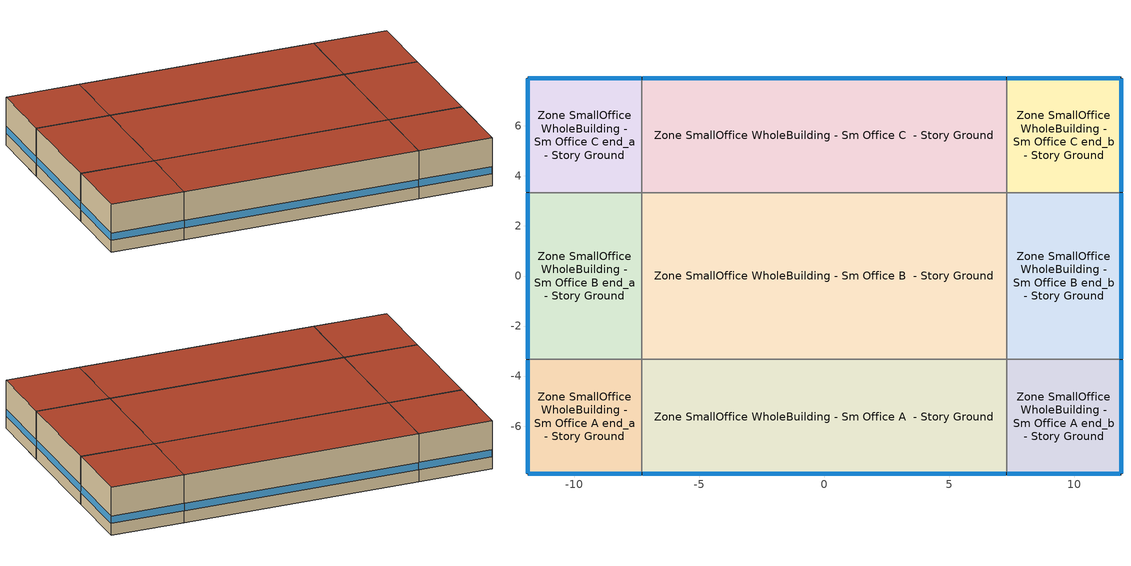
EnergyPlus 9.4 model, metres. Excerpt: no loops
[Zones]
Zone SmallOffice WholeBuilding - Sm Office A  - Story Ground
 floor ground (ext-slab-mass): -7.29,-7.91 -7.29,-3.34 7.29,-3.34 7.29,-7.91 z0
 wall outside (Typical Insulated Exterior Mass Wall): -7.29,-7.91 7.29,-7.91 z0:3.05
 wall to Zone SmallOffice WholeBuilding - Sm Office A end_a - Story Ground (Typical Interior Wall): -7.29,-3.34 -7.29,-7.91 z0:3.05
 wall to Zone SmallOffice WholeBuilding - Sm Office B  - Story Ground (Typical Interior Wall): 7.29,-3.34 -7.29,-3.34 z0:3.05
 wall to Zone SmallOffice WholeBuilding - Sm Office A end_b - Story Ground (Typical Interior Wall): 7.29,-7.91 7.29,-3.34 z0:3.05
 window (U 0.72 SHGC 0.39 Simple Glazing Window U-0.72 SHGC 0.39): -7.26,-7.91 7.26,-7.91 z0.76:1.22
 roof outside (Typical IEAD Roof R-11.36): 7.29,-7.91 7.29,-3.34 -7.29,-3.34 -7.29,-7.91 z3.05
Zone SmallOffice WholeBuilding - Sm Office A end_a - Story Ground
 floor ground (ext-slab-mass): -11.86,-7.91 -11.86,-3.34 -7.29,-3.34 -7.29,-7.91 z0
 wall outside (Typical Insulated Exterior Mass Wall): -11.86,-3.34 -11.86,-7.91 -7.29,-7.91 z0:3.05
 wall to Zone SmallOffice WholeBuilding - Sm Office B end_a - Story Ground (Typical Interior Wall): -7.29,-3.34 -11.86,-3.34 z0:3.05
 window (U 0.72 SHGC 0.39 Simple Glazing Window U-0.72 SHGC 0.39): -11.86,-3.36 -11.86,-7.88 / -11.84,-7.91 -7.31,-7.91 z0.76:1.22
 roof outside (Typical IEAD Roof R-11.36): -7.29,-7.91 -7.29,-3.34 -11.86,-3.34 -11.86,-7.91 z3.05
Zone SmallOffice WholeBuilding - Sm Office A end_b - Story Ground
 floor ground (ext-slab-mass): 7.29,-7.91 7.29,-3.34 11.86,-3.34 11.86,-7.91 z0
 wall outside (Typical Insulated Exterior Mass Wall): 7.29,-7.91 11.86,-7.91 11.86,-3.34 z0:3.05
 wall to Zone SmallOffice WholeBuilding - Sm Office B end_b - Story Ground (Typical Interior Wall): 11.86,-3.34 7.29,-3.34 z0:3.05
 window (U 0.72 SHGC 0.39 Simple Glazing Window U-0.72 SHGC 0.39): 11.86,-7.88 11.86,-3.36 / 7.31,-7.91 11.84,-7.91 z0.76:1.22
 roof outside (Typical IEAD Roof R-11.36): 11.86,-7.91 11.86,-3.34 7.29,-3.34 7.29,-7.91 z3.05
Zone SmallOffice WholeBuilding - Sm Office B  - Story Ground
 floor ground (ext-slab-mass): -7.29,-3.34 -7.29,3.34 7.29,3.34 7.29,-3.34 z0
 wall to Zone SmallOffice WholeBuilding - Sm Office B end_a - Story Ground (Typical Interior Wall): -7.29,3.34 -7.29,-3.34 z0:3.05
 wall to Zone SmallOffice WholeBuilding - Sm Office C  - Story Ground (Typical Interior Wall): 7.29,3.34 -7.29,3.34 z0:3.05
 wall to Zone SmallOffice WholeBuilding - Sm Office B end_b - Story Ground (Typical Interior Wall): 7.29,-3.34 7.29,3.34 z0:3.05
 roof outside (Typical IEAD Roof R-11.36): 7.29,-3.34 7.29,3.34 -7.29,3.34 -7.29,-3.34 z3.05
Zone SmallOffice WholeBuilding - Sm Office B end_a - Story Ground
 floor ground (ext-slab-mass): -11.86,-3.34 -11.86,3.34 -7.29,3.34 -7.29,-3.34 z0
 wall outside (Typical Insulated Exterior Mass Wall): -11.86,3.34 -11.86,-3.34 z0:3.05
 wall to Zone SmallOffice WholeBuilding - Sm Office C end_a - Story Ground (Typical Interior Wall): -7.29,3.34 -11.86,3.34 z0:3.05
 window (U 0.72 SHGC 0.39 Simple Glazing Window U-0.72 SHGC 0.39): -11.86,3.31 -11.86,-3.31 z0.76:1.22
 roof outside (Typical IEAD Roof R-11.36): -7.29,-3.34 -7.29,3.34 -11.86,3.34 -11.86,-3.34 z3.05
Zone SmallOffice WholeBuilding - Sm Office B end_b - Story Ground
 floor ground (ext-slab-mass): 7.29,-3.34 7.29,3.34 11.86,3.34 11.86,-3.34 z0
 wall outside (Typical Insulated Exterior Mass Wall): 11.86,-3.34 11.86,3.34 z0:3.05
 wall to Zone SmallOffice WholeBuilding - Sm Office C end_b - Story Ground (Typical Interior Wall): 11.86,3.34 7.29,3.34 z0:3.05
 window (U 0.72 SHGC 0.39 Simple Glazing Window U-0.72 SHGC 0.39): 11.86,-3.31 11.86,3.31 z0.76:1.22
 roof outside (Typical IEAD Roof R-11.36): 11.86,-3.34 11.86,3.34 7.29,3.34 7.29,-3.34 z3.05
Zone SmallOffice WholeBuilding - Sm Office C  - Story Ground
 floor ground (ext-slab-mass): -7.29,3.34 -7.29,7.91 7.29,7.91 7.29,3.34 z0
 wall outside (Typical Insulated Exterior Mass Wall): 7.29,7.91 -7.29,7.91 z0:3.05
 wall to Zone SmallOffice WholeBuilding - Sm Office C end_a - Story Ground (Typical Interior Wall): -7.29,7.91 -7.29,3.34 z0:3.05
 wall to Zone SmallOffice WholeBuilding - Sm Office C end_b - Story Ground (Typical Interior Wall): 7.29,3.34 7.29,7.91 z0:3.05
 window (U 0.72 SHGC 0.39 Simple Glazing Window U-0.72 SHGC 0.39): 7.26,7.91 -7.26,7.91 z0.76:1.22
 roof outside (Typical IEAD Roof R-11.36): 7.29,3.34 7.29,7.91 -7.29,7.91 -7.29,3.34 z3.05
Zone SmallOffice WholeBuilding - Sm Office C end_a - Story Ground
 floor ground (ext-slab-mass): -11.86,3.34 -11.86,7.91 -7.29,7.91 -7.29,3.34 z0
 wall outside (Typical Insulated Exterior Mass Wall): -7.29,7.91 -11.86,7.91 -11.86,3.34 z0:3.05
 window (U 0.72 SHGC 0.39 Simple Glazing Window U-0.72 SHGC 0.39): -11.86,7.88 -11.86,3.36 / -7.31,7.91 -11.84,7.91 z0.76:1.22
 roof outside (Typical IEAD Roof R-11.36): -7.29,3.34 -7.29,7.91 -11.86,7.91 -11.86,3.34 z3.05
Zone SmallOffice WholeBuilding - Sm Office C end_b - Story Ground
 floor ground (ext-slab-mass): 7.29,3.34 7.29,7.91 11.86,7.91 11.86,3.34 z0
 wall outside (Typical Insulated Exterior Mass Wall): 11.86,3.34 11.86,7.91 7.29,7.91 z0:3.05
 window (U 0.72 SHGC 0.39 Simple Glazing Window U-0.72 SHGC 0.39): 11.84,7.91 7.31,7.91 / 11.86,3.36 11.86,7.88 z0.76:1.22
 roof outside (Typical IEAD Roof R-11.36): 11.86,3.34 11.86,7.91 7.29,7.91 7.29,3.34 z3.05
[Building]
DOE Ref 1980-2004|SmallOffice|SmallOffice: Terrain=City
[Site:Location]
Climate Zone 3_CA_USA: Latitude {deg}=28.5177; Longitude {deg}=-81.379; Time Zone {hr}=-8; Elevation {m}=2
[Site:GroundTemperature:FCfactorMethod]
January Ground Temperature {C}=18.8; February Ground Temperature {C}=14.3; March Ground Temperature {C}=13.6; April Ground Temperature {C}=13.2; May Ground Temperature {C}=13.3; June Ground Temperature {C}=12.6; July Ground Temperature {C}=15.3; August Ground Temperature {C}=15.6; September Ground Temperature {C}=17.7; October Ground Temperature {C}=19.4; November Ground Temperature {C}=19.7; December Ground Temperature {C}=18.5
[Site:WaterMainsTemperature]
Calculation Method=Correlation; Annual Average Outdoor Air Temperature {C}=14.1417; Maximum Difference In Monthly Average Outdoor Air Temperatures {deltaC}=7.8
[SizingPeriod:DesignDay] Day of Month=21; Dry-Bulb Temperature Range Modifier Type=DefaultMultipliers; Humidity Condition Type=Wetbulb; Barometric Pressure {Pa}=101301; Rain Indicator=No; Snow Indicator=No; Daylight Saving Time Indicator=No
Name | Month | Day Type | Maximum Dry-Bulb Temperature {C} | Daily Dry-Bulb Temperature Range {deltaC} | Wetbulb or DewPoint at Maximum Dry-Bulb {C} | Wind Speed {m/s} | Wind Direction {deg} | Solar Model Indicator | ASHRAE Clear Sky Optical Depth for Beam Irradiance (taub) | ASHRAE Clear Sky Optical Depth for Diffuse Irradiance (taud) | Sky Clearness
Climate Zone 3 Ann Clg .4% Condns DB=>MWB | 8 | SummerDesignDay | 27.7 | 7.4 | 18.3 | 4.9 | 290 | ASHRAETau | 0.367 | 2.428
Climate Zone 3 Ann Clg .4% Condns WB=>MDB | 8 | SummerDesignDay | 25.5 | 7.4 | 19.8 | 4.9 | 290 | ASHRAETau | 0.367 | 2.428
Climate Zone 3 Ann Htg 99.6% Condns DB | 1 | WinterDesignDay | 2.9 | 0 | 2.9 | 2.2 | 50 | ASHRAEClearSky |  |  | 0
[Material] Thermal Absorptance=0.9
Name | Roughness | Thickness {m} | Conductivity {W/m-K} | Density {kg/m3} | Specific Heat {J/kg-K} | Solar Absorptance | Visible Absorptance
1/2IN Gypsum | Smooth | 0.0127 | 0.16 | 784.9 | 830 | 0.4 | 0.4
1IN Stucco | Smooth | 0.0253 | 0.6918 | 1858 | 837 | 0.7 | 0.92
8IN CONCRETE HW RefBldg | Rough | 0.2032 | 1.311 | 2240 | 836.8 | 0.7 | 0.7
G01 13mm gypsum board | Smooth | 0.0127 | 0.160031 | 800.001 | 1090.73 | 0.7 | 0.5
HW CONCRETE | Rough | 0.1016 | 1.31125 | 2240 | 837.36 | 0.7 | 0.7
Metal Roof Surface | Smooth | 0.0008 | 45.28 | 7824 | 500 | 0.7 | 0.7
Roof Membrane | VeryRough | 0.0095 | 0.16 | 1121.29 | 1460 | 0.7 | 0.7
[Material:NoMass] Roughness=Smooth; Thermal Absorptance=0.9; Solar Absorptance=0.7
Name | Thermal Resistance {m2-K/W} | Visible Absorptance
CP02 CARPET PAD | 0.21648 | 0.8
Typical Insulation R-10.25 | 1.80449 | 0.7
[WindowMaterial:SimpleGlazingSystem]
U 0.72 SHGC 0.39 Simple Glazing U-0.72 SHGC 0.39: U-Factor {W/m2-K}=4.08835; Solar Heat Gain Coefficient=0.39; Visible Transmittance=0.23
[Construction]
ext-slab-mass: HW CONCRETE, CP02 CARPET PAD
Typical IEAD Roof R-11.36: Roof Membrane, Typical Insulation R-10.25, Metal Roof Surface
Typical Insulated Exterior Mass Wall: 1IN Stucco, 8IN CONCRETE HW RefBldg, Typical Insulation R-10.25, 1/2IN Gypsum
Typical Interior Wall: G01 13mm gypsum board, G01 13mm gypsum board
U 0.72 SHGC 0.39 Simple Glazing Window U-0.72 SHGC 0.39: U 0.72 SHGC 0.39 Simple Glazing U-0.72 SHGC 0.39
[Zone] Multiplier=1; Part of Total Floor Area=Yes
Zone SmallOffice WholeBuilding - Sm Office A  - Story Ground; Zone SmallOffice WholeBuilding - Sm Office A end_a - Story Ground; Zone SmallOffice WholeBuilding - Sm Office A end_b - Story Ground; Zone SmallOffice WholeBuilding - Sm Office B  - Story Ground; Zone SmallOffice WholeBuilding - Sm Office B end_a - Story Ground; Zone SmallOffice WholeBuilding - Sm Office B end_b - Story Ground; Zone SmallOffice WholeBuilding - Sm Office C  - Story Ground; Zone SmallOffice WholeBuilding - Sm Office C end_a - Story Ground; Zone SmallOffice WholeBuilding - Sm Office C end_b - Story Ground
[ZoneInfiltration:DesignFlowRate] Schedule=Always On Discrete; Design Flow Rate Calculation Method=Flow/ExteriorArea; Constant Term Coefficient=1; Temperature Term Coefficient=0; Velocity Term Coefficient=0; Velocity Squared Term Coefficient=0
Name | Zone or ZoneList | Flow per Exterior Surface Area {m3/s-m2}
SmallOffice WholeBuilding - Sm Office A  - Story Ground Infiltration | Zone SmallOffice WholeBuilding - Sm Office A  - Story Ground | 0.000410093
SmallOffice WholeBuilding - Sm Office A end_a - Story Ground Infiltration | Zone SmallOffice WholeBuilding - Sm Office A end_a - Story Ground | 0.000585847
SmallOffice WholeBuilding - Sm Office A end_b - Story Ground Infiltration | Zone SmallOffice WholeBuilding - Sm Office A end_b - Story Ground | 0.000585847
SmallOffice WholeBuilding - Sm Office B end_a - Story Ground Infiltration | Zone SmallOffice WholeBuilding - Sm Office B end_a - Story Ground | 0.000410093
SmallOffice WholeBuilding - Sm Office B end_b - Story Ground Infiltration | Zone SmallOffice WholeBuilding - Sm Office B end_b - Story Ground | 0.000410093
SmallOffice WholeBuilding - Sm Office C  - Story Ground Infiltration | Zone SmallOffice WholeBuilding - Sm Office C  - Story Ground | 0.000410093
SmallOffice WholeBuilding - Sm Office C end_a - Story Ground Infiltration | Zone SmallOffice WholeBuilding - Sm Office C end_a - Story Ground | 0.000585847
SmallOffice WholeBuilding - Sm Office C end_b - Story Ground Infiltration | Zone SmallOffice WholeBuilding - Sm Office C end_b - Story Ground | 0.000585847
[AvailabilityManager:NightCycle] Applicability Schedule=Always On Discrete; Control Type=CycleOnAny; Thermostat Tolerance {deltaC}=1; Cycling Run Time Control Type=FixedRunTime; Cycling Run Time {s}=1800
Name | Fan Schedule
Availability Manager Night Cycle 6 | Zone SmallOffice WholeBuilding - Sm Office A  - Story Ground PSZ-AC Occ Sch
Availability Manager Night Cycle 9 | Zone SmallOffice WholeBuilding - Sm Office A end_a - Story Ground PSZ-AC Occ Sch
Availability Manager Night Cycle 1 | Zone SmallOffice WholeBuilding - Sm Office A end_b - Story Ground PSZ-AC Occ Sch
Availability Manager Night Cycle 5 | Zone SmallOffice WholeBuilding - Sm Office B  - Story Ground PSZ-AC Occ Sch
Availability Manager Night Cycle 8 | Zone SmallOffice WholeBuilding - Sm Office B end_a - Story Ground PSZ-AC Occ Sch
Availability Manager Night Cycle 3 | Zone SmallOffice WholeBuilding - Sm Office B end_b - Story Ground PSZ-AC Occ Sch
Availability Manager Night Cycle 4 | Zone SmallOffice WholeBuilding - Sm Office C  - Story Ground PSZ-AC Occ Sch
Availability Manager Night Cycle 7 | Zone SmallOffice WholeBuilding - Sm Office C end_a - Story Ground PSZ-AC Occ Sch
Availability Manager Night Cycle 2 | Zone SmallOffice WholeBuilding - Sm Office C end_b - Story Ground PSZ-AC Occ Sch
[AvailabilityManager:Scheduled] Schedule=Always On Discrete
Zone SmallOffice WholeBuilding - Sm Office A  - Story Ground PSZ-AC OA System Availability Manager; Zone SmallOffice WholeBuilding - Sm Office A end_a - Story Ground PSZ-AC OA System Availability Manager; Zone SmallOffice WholeBuilding - Sm Office A end_b - Story Ground PSZ-AC OA System Availability Manager; Zone SmallOffice WholeBuilding - Sm Office B  - Story Ground PSZ-AC OA System Availability Manager; Zone SmallOffice WholeBuilding - Sm Office B end_a - Story Ground PSZ-AC OA System Availability Manager; Zone SmallOffice WholeBuilding - Sm Office B end_b - Story Ground PSZ-AC OA System Availability Manager; Zone SmallOffice WholeBuilding - Sm Office C  - Story Ground PSZ-AC OA System Availability Manager; Zone SmallOffice WholeBuilding - Sm Office C end_a - Story Ground PSZ-AC OA System Availability Manager; Zone SmallOffice WholeBuilding - Sm Office C end_b - Story Ground PSZ-AC OA System Availability Manager
[UtilityCost:Tariff]
Example F SeasonalTimeOfUseEnergy: ElectricityPurchased:Facility, kWh, TimeOfDaySchedule, TwoSeasonSchedule, 37.75
IN EIAMonthlyRateGas: Gas:Facility, MCF, 0, Comm Gas
[UtilityCost:Charge:Simple]
SummerOnPeak: Example F SeasonalTimeOfUseEnergy, peakEnergy, Summer, EnergyCharges, 0.14009
SummerOffPeak: Example F SeasonalTimeOfUseEnergy, offPeakEnergy, Summer, EnergyCharges, 0.06312
WinterOnPeak: Example F SeasonalTimeOfUseEnergy, peakEnergy, Winter, EnergyCharges, 0.08315
WinterOffPeak: Example F SeasonalTimeOfUseEnergy, offPeakEnergy, Winter, EnergyCharges, 0.0242
MonthlyRateGasCharge, IN EIAMonthlyRateGas, totalEnergy, Annual, EnergyCharges, IN_MonthlyGasRates
TaxofEightPercent, IN EIAMonthlyRateGas, SubTotal, Annual, Taxes, 0.08
[UtilityCost:Qualify]
MinDemand: Example F SeasonalTimeOfUseEnergy, TotalDemand, Minimum, 50, Annual, Count, 1
[UtilityCost:Variable]
IN_MonthlyGasRates: Tariff=IN EIAMonthlyRateGas; Variable Type=Currency; January Value=8.22; February Value=7.51; March Value=8.97; April Value=9.01; May Value=9.16; June Value=10.44; July Value=10.32; August Value=10.13; September Value=9.2; October Value=8.18; November Value=7.83; December Value=7.63
[Schedule:Compact]
TwoSeasonSchedule: Through: 5/31, For: AllDays, Until: 24:00, 1, Through: 9/30, For: AllDays, Until: 24:00, 3, Through: 12/31, For: AllDays, Until: 24:00, 1
TimeOfDaySchedule: Through: 5/31, For: AllDays, Until: 15:00, 3, Until: 22:00, 1, Until: 24:00, 3, Through: 9/30, For: AllDays, Until: 10:00, 3, Until: 19:00, 1, Until: 24:00, 3, Through: 12/31, For: AllDays, Until: 15:00, 3, Until: 22:00, 1, Until: 24:00, 3
[Schedule:Day:Interval]
Zone SmallOffice WholeBuilding - Sm Office A  - Story Ground PSZ-AC Occ Sch Default; Zone SmallOffice WholeBuilding - Sm Office A end_a - Story Ground PSZ-AC Occ Sch Default; Zone SmallOffice WholeBuilding - Sm Office A end_b - Story Ground PSZ-AC Occ Sch Default; Zone SmallOffice WholeBuilding - Sm Office B  - Story Ground PSZ-AC Occ Sch Default; Zone SmallOffice WholeBuilding - Sm Office B end_a - Story Ground PSZ-AC Occ Sch Default; Zone SmallOffice WholeBuilding - Sm Office B end_b - Story Ground PSZ-AC Occ Sch Default; Zone SmallOffice WholeBuilding - Sm Office C  - Story Ground PSZ-AC Occ Sch Default; Zone SmallOffice WholeBuilding - Sm Office C end_a - Story Ground PSZ-AC Occ Sch Default; Zone SmallOffice WholeBuilding - Sm Office C end_b - Story Ground PSZ-AC Occ Sch Default: No, 08:09, 1, 22:50, 0, 24:00, 1
Zone SmallOffice WholeBuilding - Sm Office A  - Story Ground PSZ-AC Occ Sch Saturday; Zone SmallOffice WholeBuilding - Sm Office A end_a - Story Ground PSZ-AC Occ Sch Saturday; Zone SmallOffice WholeBuilding - Sm Office A end_b - Story Ground PSZ-AC Occ Sch Saturday; Zone SmallOffice WholeBuilding - Sm Office B  - Story Ground PSZ-AC Occ Sch Saturday; Zone SmallOffice WholeBuilding - Sm Office B end_a - Story Ground PSZ-AC Occ Sch Saturday; Zone SmallOffice WholeBuilding - Sm Office B end_b - Story Ground PSZ-AC Occ Sch Saturday; Zone SmallOffice WholeBuilding - Sm Office C  - Story Ground PSZ-AC Occ Sch Saturday; Zone SmallOffice WholeBuilding - Sm Office C end_a - Story Ground PSZ-AC Occ Sch Saturday; Zone SmallOffice WholeBuilding - Sm Office C end_b - Story Ground PSZ-AC Occ Sch Saturday: No, 06:00, 0, 23:40, 1, 24:00, 0
Zone SmallOffice WholeBuilding - Sm Office A  - Story Ground PSZ-AC Occ Sch Summer Design Day; Zone SmallOffice WholeBuilding - Sm Office A  - Story Ground PSZ-AC Occ Sch Winter Design Day; Zone SmallOffice WholeBuilding - Sm Office A end_a - Story Ground PSZ-AC Occ Sch Summer Design Day; Zone SmallOffice WholeBuilding - Sm Office A end_a - Story Ground PSZ-AC Occ Sch Winter Design Day; Zone SmallOffice WholeBuilding - Sm Office A end_b - Story Ground PSZ-AC Occ Sch Summer Design Day; Zone SmallOffice WholeBuilding - Sm Office A end_b - Story Ground PSZ-AC Occ Sch Winter Design Day; Zone SmallOffice WholeBuilding - Sm Office B  - Story Ground PSZ-AC Occ Sch Summer Design Day; Zone SmallOffice WholeBuilding - Sm Office B  - Story Ground PSZ-AC Occ Sch Winter Design Day; Zone SmallOffice WholeBuilding - Sm Office B end_a - Story Ground PSZ-AC Occ Sch Summer Design Day; Zone SmallOffice WholeBuilding - Sm Office B end_a - Story Ground PSZ-AC Occ Sch Winter Design Day; Zone SmallOffice WholeBuilding - Sm Office B end_b - Story Ground PSZ-AC Occ Sch Summer Design Day; Zone SmallOffice WholeBuilding - Sm Office B end_b - Story Ground PSZ-AC Occ Sch Winter Design Day; Zone SmallOffice WholeBuilding - Sm Office C  - Story Ground PSZ-AC Occ Sch Summer Design Day; Zone SmallOffice WholeBuilding - Sm Office C  - Story Ground PSZ-AC Occ Sch Winter Design Day; Zone SmallOffice WholeBuilding - Sm Office C end_a - Story Ground PSZ-AC Occ Sch Summer Design Day; Zone SmallOffice WholeBuilding - Sm Office C end_a - Story Ground PSZ-AC Occ Sch Winter Design Day; Zone SmallOffice WholeBuilding - Sm Office C end_b - Story Ground PSZ-AC Occ Sch Summer Design Day; Zone SmallOffice WholeBuilding - Sm Office C end_b - Story Ground PSZ-AC Occ Sch Winter Design Day: No, 24:00, 1
Zone SmallOffice WholeBuilding - Sm Office A  - Story Ground PSZ-AC Occ Sch Sunday; Zone SmallOffice WholeBuilding - Sm Office A end_a - Story Ground PSZ-AC Occ Sch Sunday; Zone SmallOffice WholeBuilding - Sm Office A end_b - Story Ground PSZ-AC Occ Sch Sunday; Zone SmallOffice WholeBuilding - Sm Office B  - Story Ground PSZ-AC Occ Sch Sunday; Zone SmallOffice WholeBuilding - Sm Office B end_a - Story Ground PSZ-AC Occ Sch Sunday; Zone SmallOffice WholeBuilding - Sm Office B end_b - Story Ground PSZ-AC Occ Sch Sunday; Zone SmallOffice WholeBuilding - Sm Office C  - Story Ground PSZ-AC Occ Sch Sunday; Zone SmallOffice WholeBuilding - Sm Office C end_a - Story Ground PSZ-AC Occ Sch Sunday; Zone SmallOffice WholeBuilding - Sm Office C end_b - Story Ground PSZ-AC Occ Sch Sunday: No, 24:00, 0
[Schedule:Week:Daily]
Zone SmallOffice WholeBuilding - Sm Office A  - Story Ground PSZ-AC Occ Sch Week Rule - Jan1-Jan5: Zone SmallOffice WholeBuilding - Sm Office A  - Story Ground PSZ-AC Occ Sch Default, Zone SmallOffice WholeBuilding - Sm Office A  - Story Ground PSZ-AC Occ Sch Default, Zone SmallOffice WholeBuilding - Sm Office A  - Story Ground PSZ-AC Occ Sch Default, Zone SmallOffice WholeBuilding - Sm Office A  - Story Ground PSZ-AC Occ Sch Default, Zone SmallOffice WholeBuilding - Sm Office A  - Story Ground PSZ-AC Occ Sch Default, Zone SmallOffice WholeBuilding - Sm Office A  - Story Ground PSZ-AC Occ Sch Default, Zone SmallOffice WholeBuilding - Sm Office A  - Story Ground PSZ-AC Occ Sch Saturday, Zone SmallOffice WholeBuilding - Sm Office A  - Story Ground PSZ-AC Occ Sch Default, Zone SmallOffice WholeBuilding - Sm Office A  - Story Ground PSZ-AC Occ Sch Summer Design Day, Zone SmallOffice WholeBuilding - Sm Office A  - Story Ground PSZ-AC Occ Sch Winter Design Day, Zone SmallOffice WholeBuilding - Sm Office A  - Story Ground PSZ-AC Occ Sch Default, Zone SmallOffice WholeBuilding - Sm Office A  - Story Ground PSZ-AC Occ Sch Default
Zone SmallOffice WholeBuilding - Sm Office A  - Story Ground PSZ-AC Occ Sch Week Rule - Jan6-Dec31: Zone SmallOffice WholeBuilding - Sm Office A  - Story Ground PSZ-AC Occ Sch Sunday, Zone SmallOffice WholeBuilding - Sm Office A  - Story Ground PSZ-AC Occ Sch Default, Zone SmallOffice WholeBuilding - Sm Office A  - Story Ground PSZ-AC Occ Sch Default, Zone SmallOffice WholeBuilding - Sm Office A  - Story Ground PSZ-AC Occ Sch Default, Zone SmallOffice WholeBuilding - Sm Office A  - Story Ground PSZ-AC Occ Sch Default, Zone SmallOffice WholeBuilding - Sm Office A  - Story Ground PSZ-AC Occ Sch Default, Zone SmallOffice WholeBuilding - Sm Office A  - Story Ground PSZ-AC Occ Sch Saturday, Zone SmallOffice WholeBuilding - Sm Office A  - Story Ground PSZ-AC Occ Sch Default, Zone SmallOffice WholeBuilding - Sm Office A  - Story Ground PSZ-AC Occ Sch Summer Design Day, Zone SmallOffice WholeBuilding - Sm Office A  - Story Ground PSZ-AC Occ Sch Winter Design Day, Zone SmallOffice WholeBuilding - Sm Office A  - Story Ground PSZ-AC Occ Sch Default, Zone SmallOffice WholeBuilding - Sm Office A  - Story Ground PSZ-AC Occ Sch Default
Zone SmallOffice WholeBuilding - Sm Office A end_a - Story Ground PSZ-AC Occ Sch Week Rule - Jan1-Jan5: Zone SmallOffice WholeBuilding - Sm Office A end_a - Story Ground PSZ-AC Occ Sch Default, Zone SmallOffice WholeBuilding - Sm Office A end_a - Story Ground PSZ-AC Occ Sch Default, Zone SmallOffice WholeBuilding - Sm Office A end_a - Story Ground PSZ-AC Occ Sch Default, Zone SmallOffice WholeBuilding - Sm Office A end_a - Story Ground PSZ-AC Occ Sch Default, Zone SmallOffice WholeBuilding - Sm Office A end_a - Story Ground PSZ-AC Occ Sch Default, Zone SmallOffice WholeBuilding - Sm Office A end_a - Story Ground PSZ-AC Occ Sch Default, Zone SmallOffice WholeBuilding - Sm Office A end_a - Story Ground PSZ-AC Occ Sch Saturday, Zone SmallOffice WholeBuilding - Sm Office A end_a - Story Ground PSZ-AC Occ Sch Default, Zone SmallOffice WholeBuilding - Sm Office A end_a - Story Ground PSZ-AC Occ Sch Summer Design Day, Zone SmallOffice WholeBuilding - Sm Office A end_a - Story Ground PSZ-AC Occ Sch Winter Design Day, Zone SmallOffice WholeBuilding - Sm Office A end_a - Story Ground PSZ-AC Occ Sch Default, Zone SmallOffice WholeBuilding - Sm Office A end_a - Story Ground PSZ-AC Occ Sch Default
Zone SmallOffice WholeBuilding - Sm Office A end_a - Story Ground PSZ-AC Occ Sch Week Rule - Jan6-Dec31: Zone SmallOffice WholeBuilding - Sm Office A end_a - Story Ground PSZ-AC Occ Sch Sunday, Zone SmallOffice WholeBuilding - Sm Office A end_a - Story Ground PSZ-AC Occ Sch Default, Zone SmallOffice WholeBuilding - Sm Office A end_a - Story Ground PSZ-AC Occ Sch Default, Zone SmallOffice WholeBuilding - Sm Office A end_a - Story Ground PSZ-AC Occ Sch Default, Zone SmallOffice WholeBuilding - Sm Office A end_a - Story Ground PSZ-AC Occ Sch Default, Zone SmallOffice WholeBuilding - Sm Office A end_a - Story Ground PSZ-AC Occ Sch Default, Zone SmallOffice WholeBuilding - Sm Office A end_a - Story Ground PSZ-AC Occ Sch Saturday, Zone SmallOffice WholeBuilding - Sm Office A end_a - Story Ground PSZ-AC Occ Sch Default, Zone SmallOffice WholeBuilding - Sm Office A end_a - Story Ground PSZ-AC Occ Sch Summer Design Day, Zone SmallOffice WholeBuilding - Sm Office A end_a - Story Ground PSZ-AC Occ Sch Winter Design Day, Zone SmallOffice WholeBuilding - Sm Office A end_a - Story Ground PSZ-AC Occ Sch Default, Zone SmallOffice WholeBuilding - Sm Office A end_a - Story Ground PSZ-AC Occ Sch Default
Zone SmallOffice WholeBuilding - Sm Office A end_b - Story Ground PSZ-AC Occ Sch Week Rule - Jan1-Jan5: Zone SmallOffice WholeBuilding - Sm Office A end_b - Story Ground PSZ-AC Occ Sch Default, Zone SmallOffice WholeBuilding - Sm Office A end_b - Story Ground PSZ-AC Occ Sch Default, Zone SmallOffice WholeBuilding - Sm Office A end_b - Story Ground PSZ-AC Occ Sch Default, Zone SmallOffice WholeBuilding - Sm Office A end_b - Story Ground PSZ-AC Occ Sch Default, Zone SmallOffice WholeBuilding - Sm Office A end_b - Story Ground PSZ-AC Occ Sch Default, Zone SmallOffice WholeBuilding - Sm Office A end_b - Story Ground PSZ-AC Occ Sch Default, Zone SmallOffice WholeBuilding - Sm Office A end_b - Story Ground PSZ-AC Occ Sch Saturday, Zone SmallOffice WholeBuilding - Sm Office A end_b - Story Ground PSZ-AC Occ Sch Default, Zone SmallOffice WholeBuilding - Sm Office A end_b - Story Ground PSZ-AC Occ Sch Summer Design Day, Zone SmallOffice WholeBuilding - Sm Office A end_b - Story Ground PSZ-AC Occ Sch Winter Design Day, Zone SmallOffice WholeBuilding - Sm Office A end_b - Story Ground PSZ-AC Occ Sch Default, Zone SmallOffice WholeBuilding - Sm Office A end_b - Story Ground PSZ-AC Occ Sch Default
Zone SmallOffice WholeBuilding - Sm Office A end_b - Story Ground PSZ-AC Occ Sch Week Rule - Jan6-Dec31: Zone SmallOffice WholeBuilding - Sm Office A end_b - Story Ground PSZ-AC Occ Sch Sunday, Zone SmallOffice WholeBuilding - Sm Office A end_b - Story Ground PSZ-AC Occ Sch Default, Zone SmallOffice WholeBuilding - Sm Office A end_b - Story Ground PSZ-AC Occ Sch Default, Zone SmallOffice WholeBuilding - Sm Office A end_b - Story Ground PSZ-AC Occ Sch Default, Zone SmallOffice WholeBuilding - Sm Office A end_b - Story Ground PSZ-AC Occ Sch Default, Zone SmallOffice WholeBuilding - Sm Office A end_b - Story Ground PSZ-AC Occ Sch Default, Zone SmallOffice WholeBuilding - Sm Office A end_b - Story Ground PSZ-AC Occ Sch Saturday, Zone SmallOffice WholeBuilding - Sm Office A end_b - Story Ground PSZ-AC Occ Sch Default, Zone SmallOffice WholeBuilding - Sm Office A end_b - Story Ground PSZ-AC Occ Sch Summer Design Day, Zone SmallOffice WholeBuilding - Sm Office A end_b - Story Ground PSZ-AC Occ Sch Winter Design Day, Zone SmallOffice WholeBuilding - Sm Office A end_b - Story Ground PSZ-AC Occ Sch Default, Zone SmallOffice WholeBuilding - Sm Office A end_b - Story Ground PSZ-AC Occ Sch Default
Zone SmallOffice WholeBuilding - Sm Office B  - Story Ground PSZ-AC Occ Sch Week Rule - Jan1-Jan5: Zone SmallOffice WholeBuilding - Sm Office B  - Story Ground PSZ-AC Occ Sch Default, Zone SmallOffice WholeBuilding - Sm Office B  - Story Ground PSZ-AC Occ Sch Default, Zone SmallOffice WholeBuilding - Sm Office B  - Story Ground PSZ-AC Occ Sch Default, Zone SmallOffice WholeBuilding - Sm Office B  - Story Ground PSZ-AC Occ Sch Default, Zone SmallOffice WholeBuilding - Sm Office B  - Story Ground PSZ-AC Occ Sch Default, Zone SmallOffice WholeBuilding - Sm Office B  - Story Ground PSZ-AC Occ Sch Default, Zone SmallOffice WholeBuilding - Sm Office B  - Story Ground PSZ-AC Occ Sch Saturday, Zone SmallOffice WholeBuilding - Sm Office B  - Story Ground PSZ-AC Occ Sch Default, Zone SmallOffice WholeBuilding - Sm Office B  - Story Ground PSZ-AC Occ Sch Summer Design Day, Zone SmallOffice WholeBuilding - Sm Office B  - Story Ground PSZ-AC Occ Sch Winter Design Day, Zone SmallOffice WholeBuilding - Sm Office B  - Story Ground PSZ-AC Occ Sch Default, Zone SmallOffice WholeBuilding - Sm Office B  - Story Ground PSZ-AC Occ Sch Default
Zone SmallOffice WholeBuilding - Sm Office B  - Story Ground PSZ-AC Occ Sch Week Rule - Jan6-Dec31: Zone SmallOffice WholeBuilding - Sm Office B  - Story Ground PSZ-AC Occ Sch Sunday, Zone SmallOffice WholeBuilding - Sm Office B  - Story Ground PSZ-AC Occ Sch Default, Zone SmallOffice WholeBuilding - Sm Office B  - Story Ground PSZ-AC Occ Sch Default, Zone SmallOffice WholeBuilding - Sm Office B  - Story Ground PSZ-AC Occ Sch Default, Zone SmallOffice WholeBuilding - Sm Office B  - Story Ground PSZ-AC Occ Sch Default, Zone SmallOffice WholeBuilding - Sm Office B  - Story Ground PSZ-AC Occ Sch Default, Zone SmallOffice WholeBuilding - Sm Office B  - Story Ground PSZ-AC Occ Sch Saturday, Zone SmallOffice WholeBuilding - Sm Office B  - Story Ground PSZ-AC Occ Sch Default, Zone SmallOffice WholeBuilding - Sm Office B  - Story Ground PSZ-AC Occ Sch Summer Design Day, Zone SmallOffice WholeBuilding - Sm Office B  - Story Ground PSZ-AC Occ Sch Winter Design Day, Zone SmallOffice WholeBuilding - Sm Office B  - Story Ground PSZ-AC Occ Sch Default, Zone SmallOffice WholeBuilding - Sm Office B  - Story Ground PSZ-AC Occ Sch Default
Zone SmallOffice WholeBuilding - Sm Office B end_a - Story Ground PSZ-AC Occ Sch Week Rule - Jan1-Jan5: Zone SmallOffice WholeBuilding - Sm Office B end_a - Story Ground PSZ-AC Occ Sch Default, Zone SmallOffice WholeBuilding - Sm Office B end_a - Story Ground PSZ-AC Occ Sch Default, Zone SmallOffice WholeBuilding - Sm Office B end_a - Story Ground PSZ-AC Occ Sch Default, Zone SmallOffice WholeBuilding - Sm Office B end_a - Story Ground PSZ-AC Occ Sch Default, Zone SmallOffice WholeBuilding - Sm Office B end_a - Story Ground PSZ-AC Occ Sch Default, Zone SmallOffice WholeBuilding - Sm Office B end_a - Story Ground PSZ-AC Occ Sch Default, Zone SmallOffice WholeBuilding - Sm Office B end_a - Story Ground PSZ-AC Occ Sch Saturday, Zone SmallOffice WholeBuilding - Sm Office B end_a - Story Ground PSZ-AC Occ Sch Default, Zone SmallOffice WholeBuilding - Sm Office B end_a - Story Ground PSZ-AC Occ Sch Summer Design Day, Zone SmallOffice WholeBuilding - Sm Office B end_a - Story Ground PSZ-AC Occ Sch Winter Design Day, Zone SmallOffice WholeBuilding - Sm Office B end_a - Story Ground PSZ-AC Occ Sch Default, Zone SmallOffice WholeBuilding - Sm Office B end_a - Story Ground PSZ-AC Occ Sch Default
Zone SmallOffice WholeBuilding - Sm Office B end_a - Story Ground PSZ-AC Occ Sch Week Rule - Jan6-Dec31: Zone SmallOffice WholeBuilding - Sm Office B end_a - Story Ground PSZ-AC Occ Sch Sunday, Zone SmallOffice WholeBuilding - Sm Office B end_a - Story Ground PSZ-AC Occ Sch Default, Zone SmallOffice WholeBuilding - Sm Office B end_a - Story Ground PSZ-AC Occ Sch Default, Zone SmallOffice WholeBuilding - Sm Office B end_a - Story Ground PSZ-AC Occ Sch Default, Zone SmallOffice WholeBuilding - Sm Office B end_a - Story Ground PSZ-AC Occ Sch Default, Zone SmallOffice WholeBuilding - Sm Office B end_a - Story Ground PSZ-AC Occ Sch Default, Zone SmallOffice WholeBuilding - Sm Office B end_a - Story Ground PSZ-AC Occ Sch Saturday, Zone SmallOffice WholeBuilding - Sm Office B end_a - Story Ground PSZ-AC Occ Sch Default, Zone SmallOffice WholeBuilding - Sm Office B end_a - Story Ground PSZ-AC Occ Sch Summer Design Day, Zone SmallOffice WholeBuilding - Sm Office B end_a - Story Ground PSZ-AC Occ Sch Winter Design Day, Zone SmallOffice WholeBuilding - Sm Office B end_a - Story Ground PSZ-AC Occ Sch Default, Zone SmallOffice WholeBuilding - Sm Office B end_a - Story Ground PSZ-AC Occ Sch Default
Zone SmallOffice WholeBuilding - Sm Office B end_b - Story Ground PSZ-AC Occ Sch Week Rule - Jan1-Jan5: Zone SmallOffice WholeBuilding - Sm Office B end_b - Story Ground PSZ-AC Occ Sch Default, Zone SmallOffice WholeBuilding - Sm Office B end_b - Story Ground PSZ-AC Occ Sch Default, Zone SmallOffice WholeBuilding - Sm Office B end_b - Story Ground PSZ-AC Occ Sch Default, Zone SmallOffice WholeBuilding - Sm Office B end_b - Story Ground PSZ-AC Occ Sch Default, Zone SmallOffice WholeBuilding - Sm Office B end_b - Story Ground PSZ-AC Occ Sch Default, Zone SmallOffice WholeBuilding - Sm Office B end_b - Story Ground PSZ-AC Occ Sch Default, Zone SmallOffice WholeBuilding - Sm Office B end_b - Story Ground PSZ-AC Occ Sch Saturday, Zone SmallOffice WholeBuilding - Sm Office B end_b - Story Ground PSZ-AC Occ Sch Default, Zone SmallOffice WholeBuilding - Sm Office B end_b - Story Ground PSZ-AC Occ Sch Summer Design Day, Zone SmallOffice WholeBuilding - Sm Office B end_b - Story Ground PSZ-AC Occ Sch Winter Design Day, Zone SmallOffice WholeBuilding - Sm Office B end_b - Story Ground PSZ-AC Occ Sch Default, Zone SmallOffice WholeBuilding - Sm Office B end_b - Story Ground PSZ-AC Occ Sch Default
Zone SmallOffice WholeBuilding - Sm Office B end_b - Story Ground PSZ-AC Occ Sch Week Rule - Jan6-Dec31: Zone SmallOffice WholeBuilding - Sm Office B end_b - Story Ground PSZ-AC Occ Sch Sunday, Zone SmallOffice WholeBuilding - Sm Office B end_b - Story Ground PSZ-AC Occ Sch Default, Zone SmallOffice WholeBuilding - Sm Office B end_b - Story Ground PSZ-AC Occ Sch Default, Zone SmallOffice WholeBuilding - Sm Office B end_b - Story Ground PSZ-AC Occ Sch Default, Zone SmallOffice WholeBuilding - Sm Office B end_b - Story Ground PSZ-AC Occ Sch Default, Zone SmallOffice WholeBuilding - Sm Office B end_b - Story Ground PSZ-AC Occ Sch Default, Zone SmallOffice WholeBuilding - Sm Office B end_b - Story Ground PSZ-AC Occ Sch Saturday, Zone SmallOffice WholeBuilding - Sm Office B end_b - Story Ground PSZ-AC Occ Sch Default, Zone SmallOffice WholeBuilding - Sm Office B end_b - Story Ground PSZ-AC Occ Sch Summer Design Day, Zone SmallOffice WholeBuilding - Sm Office B end_b - Story Ground PSZ-AC Occ Sch Winter Design Day, Zone SmallOffice WholeBuilding - Sm Office B end_b - Story Ground PSZ-AC Occ Sch Default, Zone SmallOffice WholeBuilding - Sm Office B end_b - Story Ground PSZ-AC Occ Sch Default
Zone SmallOffice WholeBuilding - Sm Office C  - Story Ground PSZ-AC Occ Sch Week Rule - Jan1-Jan5: Zone SmallOffice WholeBuilding - Sm Office C  - Story Ground PSZ-AC Occ Sch Default, Zone SmallOffice WholeBuilding - Sm Office C  - Story Ground PSZ-AC Occ Sch Default, Zone SmallOffice WholeBuilding - Sm Office C  - Story Ground PSZ-AC Occ Sch Default, Zone SmallOffice WholeBuilding - Sm Office C  - Story Ground PSZ-AC Occ Sch Default, Zone SmallOffice WholeBuilding - Sm Office C  - Story Ground PSZ-AC Occ Sch Default, Zone SmallOffice WholeBuilding - Sm Office C  - Story Ground PSZ-AC Occ Sch Default, Zone SmallOffice WholeBuilding - Sm Office C  - Story Ground PSZ-AC Occ Sch Saturday, Zone SmallOffice WholeBuilding - Sm Office C  - Story Ground PSZ-AC Occ Sch Default, Zone SmallOffice WholeBuilding - Sm Office C  - Story Ground PSZ-AC Occ Sch Summer Design Day, Zone SmallOffice WholeBuilding - Sm Office C  - Story Ground PSZ-AC Occ Sch Winter Design Day, Zone SmallOffice WholeBuilding - Sm Office C  - Story Ground PSZ-AC Occ Sch Default, Zone SmallOffice WholeBuilding - Sm Office C  - Story Ground PSZ-AC Occ Sch Default
Zone SmallOffice WholeBuilding - Sm Office C  - Story Ground PSZ-AC Occ Sch Week Rule - Jan6-Dec31: Zone SmallOffice WholeBuilding - Sm Office C  - Story Ground PSZ-AC Occ Sch Sunday, Zone SmallOffice WholeBuilding - Sm Office C  - Story Ground PSZ-AC Occ Sch Default, Zone SmallOffice WholeBuilding - Sm Office C  - Story Ground PSZ-AC Occ Sch Default, Zone SmallOffice WholeBuilding - Sm Office C  - Story Ground PSZ-AC Occ Sch Default, Zone SmallOffice WholeBuilding - Sm Office C  - Story Ground PSZ-AC Occ Sch Default, Zone SmallOffice WholeBuilding - Sm Office C  - Story Ground PSZ-AC Occ Sch Default, Zone SmallOffice WholeBuilding - Sm Office C  - Story Ground PSZ-AC Occ Sch Saturday, Zone SmallOffice WholeBuilding - Sm Office C  - Story Ground PSZ-AC Occ Sch Default, Zone SmallOffice WholeBuilding - Sm Office C  - Story Ground PSZ-AC Occ Sch Summer Design Day, Zone SmallOffice WholeBuilding - Sm Office C  - Story Ground PSZ-AC Occ Sch Winter Design Day, Zone SmallOffice WholeBuilding - Sm Office C  - Story Ground PSZ-AC Occ Sch Default, Zone SmallOffice WholeBuilding - Sm Office C  - Story Ground PSZ-AC Occ Sch Default
Zone SmallOffice WholeBuilding - Sm Office C end_a - Story Ground PSZ-AC Occ Sch Week Rule - Jan1-Jan5: Zone SmallOffice WholeBuilding - Sm Office C end_a - Story Ground PSZ-AC Occ Sch Default, Zone SmallOffice WholeBuilding - Sm Office C end_a - Story Ground PSZ-AC Occ Sch Default, Zone SmallOffice WholeBuilding - Sm Office C end_a - Story Ground PSZ-AC Occ Sch Default, Zone SmallOffice WholeBuilding - Sm Office C end_a - Story Ground PSZ-AC Occ Sch Default, Zone SmallOffice WholeBuilding - Sm Office C end_a - Story Ground PSZ-AC Occ Sch Default, Zone SmallOffice WholeBuilding - Sm Office C end_a - Story Ground PSZ-AC Occ Sch Default, Zone SmallOffice WholeBuilding - Sm Office C end_a - Story Ground PSZ-AC Occ Sch Saturday, Zone SmallOffice WholeBuilding - Sm Office C end_a - Story Ground PSZ-AC Occ Sch Default, Zone SmallOffice WholeBuilding - Sm Office C end_a - Story Ground PSZ-AC Occ Sch Summer Design Day, Zone SmallOffice WholeBuilding - Sm Office C end_a - Story Ground PSZ-AC Occ Sch Winter Design Day, Zone SmallOffice WholeBuilding - Sm Office C end_a - Story Ground PSZ-AC Occ Sch Default, Zone SmallOffice WholeBuilding - Sm Office C end_a - Story Ground PSZ-AC Occ Sch Default
Zone SmallOffice WholeBuilding - Sm Office C end_a - Story Ground PSZ-AC Occ Sch Week Rule - Jan6-Dec31: Zone SmallOffice WholeBuilding - Sm Office C end_a - Story Ground PSZ-AC Occ Sch Sunday, Zone SmallOffice WholeBuilding - Sm Office C end_a - Story Ground PSZ-AC Occ Sch Default, Zone SmallOffice WholeBuilding - Sm Office C end_a - Story Ground PSZ-AC Occ Sch Default, Zone SmallOffice WholeBuilding - Sm Office C end_a - Story Ground PSZ-AC Occ Sch Default, Zone SmallOffice WholeBuilding - Sm Office C end_a - Story Ground PSZ-AC Occ Sch Default, Zone SmallOffice WholeBuilding - Sm Office C end_a - Story Ground PSZ-AC Occ Sch Default, Zone SmallOffice WholeBuilding - Sm Office C end_a - Story Ground PSZ-AC Occ Sch Saturday, Zone SmallOffice WholeBuilding - Sm Office C end_a - Story Ground PSZ-AC Occ Sch Default, Zone SmallOffice WholeBuilding - Sm Office C end_a - Story Ground PSZ-AC Occ Sch Summer Design Day, Zone SmallOffice WholeBuilding - Sm Office C end_a - Story Ground PSZ-AC Occ Sch Winter Design Day, Zone SmallOffice WholeBuilding - Sm Office C end_a - Story Ground PSZ-AC Occ Sch Default, Zone SmallOffice WholeBuilding - Sm Office C end_a - Story Ground PSZ-AC Occ Sch Default
Zone SmallOffice WholeBuilding - Sm Office C end_b - Story Ground PSZ-AC Occ Sch Week Rule - Jan1-Jan5: Zone SmallOffice WholeBuilding - Sm Office C end_b - Story Ground PSZ-AC Occ Sch Default, Zone SmallOffice WholeBuilding - Sm Office C end_b - Story Ground PSZ-AC Occ Sch Default, Zone SmallOffice WholeBuilding - Sm Office C end_b - Story Ground PSZ-AC Occ Sch Default, Zone SmallOffice WholeBuilding - Sm Office C end_b - Story Ground PSZ-AC Occ Sch Default, Zone SmallOffice WholeBuilding - Sm Office C end_b - Story Ground PSZ-AC Occ Sch Default, Zone SmallOffice WholeBuilding - Sm Office C end_b - Story Ground PSZ-AC Occ Sch Default, Zone SmallOffice WholeBuilding - Sm Office C end_b - Story Ground PSZ-AC Occ Sch Saturday, Zone SmallOffice WholeBuilding - Sm Office C end_b - Story Ground PSZ-AC Occ Sch Default, Zone SmallOffice WholeBuilding - Sm Office C end_b - Story Ground PSZ-AC Occ Sch Summer Design Day, Zone SmallOffice WholeBuilding - Sm Office C end_b - Story Ground PSZ-AC Occ Sch Winter Design Day, Zone SmallOffice WholeBuilding - Sm Office C end_b - Story Ground PSZ-AC Occ Sch Default, Zone SmallOffice WholeBuilding - Sm Office C end_b - Story Ground PSZ-AC Occ Sch Default
Zone SmallOffice WholeBuilding - Sm Office C end_b - Story Ground PSZ-AC Occ Sch Week Rule - Jan6-Dec31: Zone SmallOffice WholeBuilding - Sm Office C end_b - Story Ground PSZ-AC Occ Sch Sunday, Zone SmallOffice WholeBuilding - Sm Office C end_b - Story Ground PSZ-AC Occ Sch Default, Zone SmallOffice WholeBuilding - Sm Office C end_b - Story Ground PSZ-AC Occ Sch Default, Zone SmallOffice WholeBuilding - Sm Office C end_b - Story Ground PSZ-AC Occ Sch Default, Zone SmallOffice WholeBuilding - Sm Office C end_b - Story Ground PSZ-AC Occ Sch Default, Zone SmallOffice WholeBuilding - Sm Office C end_b - Story Ground PSZ-AC Occ Sch Default, Zone SmallOffice WholeBuilding - Sm Office C end_b - Story Ground PSZ-AC Occ Sch Saturday, Zone SmallOffice WholeBuilding - Sm Office C end_b - Story Ground PSZ-AC Occ Sch Default, Zone SmallOffice WholeBuilding - Sm Office C end_b - Story Ground PSZ-AC Occ Sch Summer Design Day, Zone SmallOffice WholeBuilding - Sm Office C end_b - Story Ground PSZ-AC Occ Sch Winter Design Day, Zone SmallOffice WholeBuilding - Sm Office C end_b - Story Ground PSZ-AC Occ Sch Default, Zone SmallOffice WholeBuilding - Sm Office C end_b - Story Ground PSZ-AC Occ Sch Default
[Schedule:Year]
Zone SmallOffice WholeBuilding - Sm Office A  - Story Ground PSZ-AC Occ Sch: Zone SmallOffice WholeBuilding - Sm Office A  - Story Ground PSZ-AC Occ Sch Week Rule - Jan1-Jan5, 1, 1, 1, 5, Zone SmallOffice WholeBuilding - Sm Office A  - Story Ground PSZ-AC Occ Sch Week Rule - Jan6-Dec31, 1, 6, 12, 31
Zone SmallOffice WholeBuilding - Sm Office A end_a - Story Ground PSZ-AC Occ Sch: Zone SmallOffice WholeBuilding - Sm Office A end_a - Story Ground PSZ-AC Occ Sch Week Rule - Jan1-Jan5, 1, 1, 1, 5, Zone SmallOffice WholeBuilding - Sm Office A end_a - Story Ground PSZ-AC Occ Sch Week Rule - Jan6-Dec31, 1, 6, 12, 31
Zone SmallOffice WholeBuilding - Sm Office A end_b - Story Ground PSZ-AC Occ Sch: Zone SmallOffice WholeBuilding - Sm Office A end_b - Story Ground PSZ-AC Occ Sch Week Rule - Jan1-Jan5, 1, 1, 1, 5, Zone SmallOffice WholeBuilding - Sm Office A end_b - Story Ground PSZ-AC Occ Sch Week Rule - Jan6-Dec31, 1, 6, 12, 31
Zone SmallOffice WholeBuilding - Sm Office B  - Story Ground PSZ-AC Occ Sch: Zone SmallOffice WholeBuilding - Sm Office B  - Story Ground PSZ-AC Occ Sch Week Rule - Jan1-Jan5, 1, 1, 1, 5, Zone SmallOffice WholeBuilding - Sm Office B  - Story Ground PSZ-AC Occ Sch Week Rule - Jan6-Dec31, 1, 6, 12, 31
Zone SmallOffice WholeBuilding - Sm Office B end_a - Story Ground PSZ-AC Occ Sch: Zone SmallOffice WholeBuilding - Sm Office B end_a - Story Ground PSZ-AC Occ Sch Week Rule - Jan1-Jan5, 1, 1, 1, 5, Zone SmallOffice WholeBuilding - Sm Office B end_a - Story Ground PSZ-AC Occ Sch Week Rule - Jan6-Dec31, 1, 6, 12, 31
Zone SmallOffice WholeBuilding - Sm Office B end_b - Story Ground PSZ-AC Occ Sch: Zone SmallOffice WholeBuilding - Sm Office B end_b - Story Ground PSZ-AC Occ Sch Week Rule - Jan1-Jan5, 1, 1, 1, 5, Zone SmallOffice WholeBuilding - Sm Office B end_b - Story Ground PSZ-AC Occ Sch Week Rule - Jan6-Dec31, 1, 6, 12, 31
Zone SmallOffice WholeBuilding - Sm Office C  - Story Ground PSZ-AC Occ Sch: Zone SmallOffice WholeBuilding - Sm Office C  - Story Ground PSZ-AC Occ Sch Week Rule - Jan1-Jan5, 1, 1, 1, 5, Zone SmallOffice WholeBuilding - Sm Office C  - Story Ground PSZ-AC Occ Sch Week Rule - Jan6-Dec31, 1, 6, 12, 31
Zone SmallOffice WholeBuilding - Sm Office C end_a - Story Ground PSZ-AC Occ Sch: Zone SmallOffice WholeBuilding - Sm Office C end_a - Story Ground PSZ-AC Occ Sch Week Rule - Jan1-Jan5, 1, 1, 1, 5, Zone SmallOffice WholeBuilding - Sm Office C end_a - Story Ground PSZ-AC Occ Sch Week Rule - Jan6-Dec31, 1, 6, 12, 31
Zone SmallOffice WholeBuilding - Sm Office C end_b - Story Ground PSZ-AC Occ Sch: Zone SmallOffice WholeBuilding - Sm Office C end_b - Story Ground PSZ-AC Occ Sch Week Rule - Jan1-Jan5, 1, 1, 1, 5, Zone SmallOffice WholeBuilding - Sm Office C end_b - Story Ground PSZ-AC Occ Sch Week Rule - Jan6-Dec31, 1, 6, 12, 31
[Schedule:Constant]
Always On Discrete: Hourly Value=1
